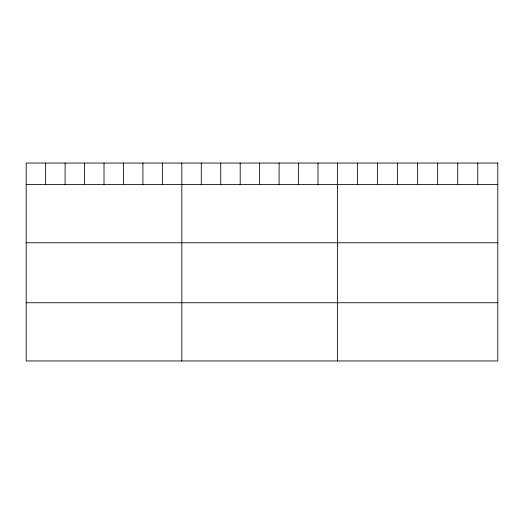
<?xml version="1.0" encoding="UTF-8"?>
<svg xmlns="http://www.w3.org/2000/svg" width="524" height="524" viewBox="0 0 524 524"><rect width="100%" height="100%" fill="white"/><g stroke="black" fill="none" stroke-linecap="round" stroke-linejoin="round"><path stroke-width="0.79" d="M26.2 184.586L497.8 184.586M26.2 242.782L497.8 242.782M26.2 302.748L497.8 302.748M477.757 163.049L477.757 184.586M457.714 163.049L457.714 184.586M437.671 163.049L437.671 184.586M417.628 163.049L417.628 184.586M397.585 163.049L397.585 184.586M377.542 163.049L377.542 184.586M357.499 163.049L357.499 184.586M337.456 163.049L337.456 360.951M318.002 163.049L318.002 184.586M298.549 163.049L298.549 184.586M279.096 163.049L279.096 184.586M259.642 163.049L259.642 184.586M240.189 163.049L240.189 184.586M220.735 163.049L220.735 184.586M201.282 163.049L201.282 184.586M181.828 163.049L181.828 360.951M162.375 163.049L162.375 184.586M142.921 163.049L142.921 184.586M123.468 163.049L123.468 184.586M104.014 163.049L104.014 184.586M84.561 163.049L84.561 184.586M65.107 163.049L65.107 184.586M45.654 163.049L45.654 184.586M497.8 163.049L26.2 163.049L26.2 360.951L497.8 360.951L497.8 163.049"/></g></svg>
